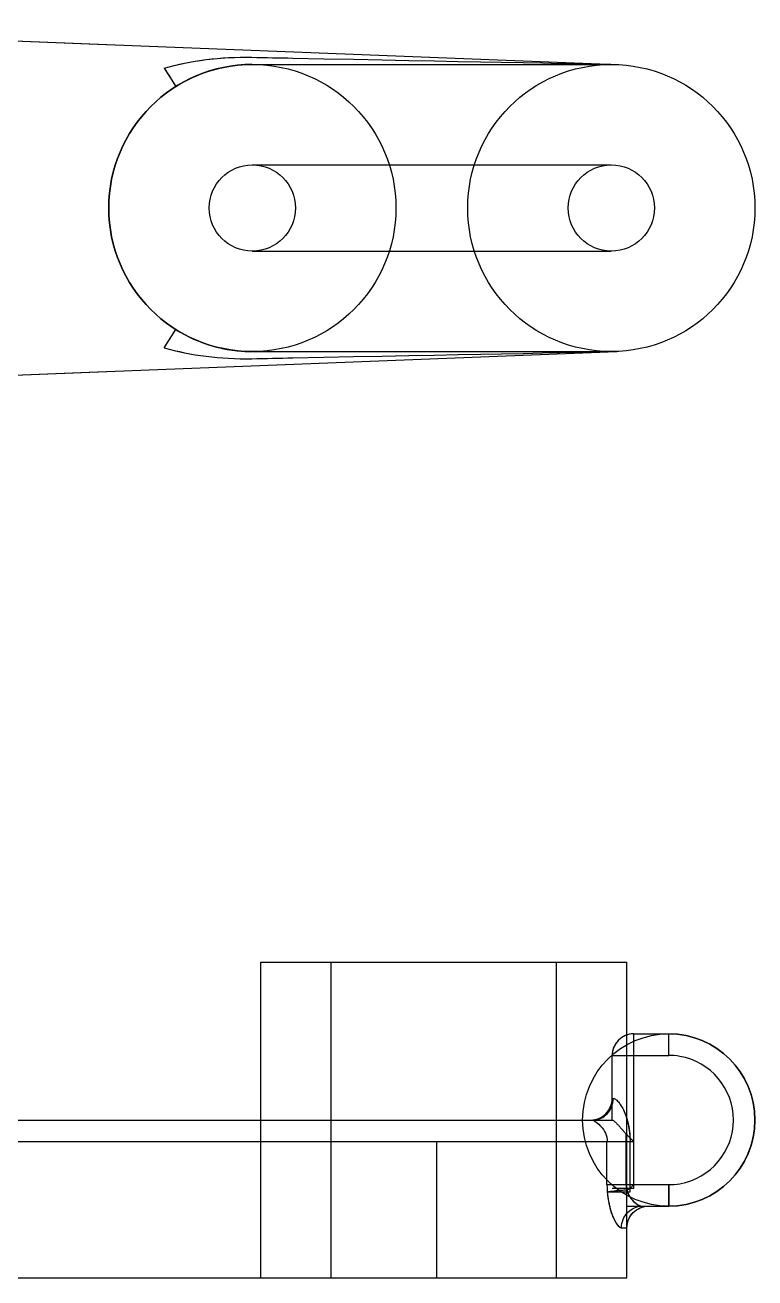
# Model space of a CAD drawing. Header units: millimetres. Extents: x 2 to 333, y 2 to 177.
# Drawn here: x 103.6 to 205.3, y 2 to 176.5 of the extents above; entities that cross this region are included whole.
import ezdxf

# ---------------------------------------------------------------- set-up
doc = ezdxf.new("R2010")
doc.units = ezdxf.units.MM
doc.layers.add('可见轮廓', color=7, linetype='Continuous')
doc.layers.add('隐藏线', color=5, linetype='Continuous')

msp = doc.modelspace()

# ---------------------------------------------------------------- linework, layer by layer
at = {"layer": '可见轮廓'}
for p, q in [((46.3, 176.54), (112.56, 173.93)), ((112.56, 173.93), (116.19, 173.79)), ((116.19, 173.79), (186.09, 171.04)), ((124.43, 170.9), (125.87, 171.23)), ((125.87, 171.23), (127.35, 171.5)), ((127.35, 171.5), (128.87, 171.72)), ((128.87, 171.72), (130.42, 171.89)), ((130.42, 171.89), (132, 172)), ((132, 172), (133.6, 172.05)), ((133.6, 172.05), (135.22, 172.05)), ((135.3, 171.05), (160.3, 171.05)), ((160.3, 171.05), (185.3, 171.05)), ((185.18, 171.07), (185.3, 171.06)), ((185.3, 171.06), (185.41, 171.06)), ((185.41, 171.06), (185.52, 171.06)), ((185.52, 171.06), (185.63, 171.05)), ((185.63, 171.05), (185.75, 171.05)), ((185.75, 171.05), (185.86, 171.05)), ((185.86, 171.05), (185.97, 171.04)), ((123.04, 170.52), (124.43, 170.9)), ((123.04, 170.52), (124.64, 167.98)), ((185.97, 171.04), (186.09, 171.04)), ((135.3, 157.05), (160.3, 157.05)), ((160.3, 157.05), (185.3, 157.05)), ((135.3, 145.05), (160.3, 145.05)), ((160.3, 145.05), (185.3, 145.05)), ((123.04, 131.59), (124.64, 134.13)), ((116.19, 128.32), (186.09, 131.07)), ((123.04, 131.59), (124.43, 131.21)), ((124.43, 131.21), (125.87, 130.88)), ((135.3, 131.05), (160.3, 131.05)), ((160.3, 131.05), (185.3, 131.05)), ((185.18, 131.04), (185.3, 131.05)), ((185.3, 131.05), (185.41, 131.05)), ((185.41, 131.05), (185.52, 131.05)), ((185.52, 131.05), (185.63, 131.05)), ((185.63, 131.05), (185.75, 131.06)), ((185.75, 131.06), (185.86, 131.06)), ((185.86, 131.06), (185.97, 131.07)), ((185.97, 131.07), (186.09, 131.07)), ((125.87, 130.88), (127.35, 130.61)), ((127.35, 130.61), (128.87, 130.39)), ((128.87, 130.39), (130.42, 130.22)), ((130.42, 130.22), (132, 130.11)), ((132, 130.11), (133.6, 130.06)), ((133.6, 130.06), (135.22, 130.06)), ((46.3, 125.57), (112.56, 128.18)), ((112.56, 128.18), (116.19, 128.32)), ((136.5, 46), (137.02, 46)), ((136.5, 24), (136.5, 46)), ((136.5, 46), (187.48, 46)), ((136.5, 2), (136.5, 46)), ((137.02, 46), (138.48, 46)), ((138.48, 46), (140.82, 46)), ((140.82, 46), (143.97, 46)), ((143.97, 46), (147.85, 46)), ((146.3, 46), (177.67, 46)), ((146.3, 2), (146.3, 46)), ((147.85, 46), (152.25, 46)), ((152.25, 46), (157.02, 46)), ((157.02, 46), (161.99, 46)), ((161.99, 46), (166.84, 46)), ((166.84, 46), (171.51, 46)), ((171.51, 46), (175.83, 46)), ((175.83, 46), (179.67, 46)), ((177.67, 2), (177.67, 46)), ((179.67, 46), (182.82, 46)), ((182.82, 46), (185.23, 46)), ((185.23, 46), (186.8, 46)), ((186.8, 46), (187.48, 46)), ((187.48, 33), (187.48, 46)), ((187.48, 2), (187.48, 46)), ((188.42, 35.98), (188.42, 36)), ((188.42, 36), (190.86, 36)), ((188.42, 33), (188.42, 36)), ((188.42, 36), (193.3, 36)), ((188.42, 35.94), (188.42, 35.98)), ((188.42, 35.87), (188.42, 35.94)), ((188.42, 35.77), (188.42, 35.87)), ((188.42, 35.64), (188.42, 35.77)), ((188.42, 35.49), (188.42, 35.64)), ((188.42, 35.32), (188.42, 35.49)), ((188.42, 35.12), (188.42, 35.32)), ((188.42, 35.08), (188.42, 35.12)), ((188.42, 35.05), (188.42, 35.08)), ((188.42, 34.97), (188.42, 35.01)), ((188.42, 34.93), (188.42, 34.97)), ((190.86, 36), (193.3, 36)), ((193.3, 35.98), (193.3, 36)), ((193.3, 33), (193.3, 36)), ((193.3, 35.94), (193.3, 35.98)), ((193.3, 35.87), (193.3, 35.94)), ((193.3, 35.77), (193.3, 35.87)), ((193.3, 35.64), (193.3, 35.77)), ((193.3, 35.49), (193.3, 35.64)), ((193.3, 35.32), (193.3, 35.49)), ((193.3, 35.12), (193.3, 35.32)), ((193.3, 34.9), (193.3, 35.12)), ((188.42, 34.85), (188.42, 34.89)), ((188.42, 34.81), (188.42, 34.85)), ((188.42, 34.61), (188.42, 34.81)), ((188.42, 34.4), (188.42, 34.61)), ((188.42, 34.18), (188.42, 34.4)), ((188.42, 33.96), (188.42, 34.18)), ((188.42, 33.72), (188.42, 33.96)), ((188.42, 33.48), (188.42, 33.72)), ((188.42, 33.24), (188.42, 33.48)), ((188.42, 33), (188.42, 33.24)), ((193.3, 34.67), (193.3, 34.9)), ((193.3, 34.41), (193.3, 34.67)), ((193.3, 34.15), (193.3, 34.41)), ((193.3, 33.87), (193.3, 34.15)), ((193.3, 33.59), (193.3, 33.87)), ((193.3, 33.29), (193.3, 33.59)), ((193.3, 33), (193.3, 33.29)), ((185.42, 33), (188.42, 33)), ((186.3, 33), (186.52, 33)), ((186.52, 33), (186.75, 33)), ((186.75, 33), (187, 33)), ((187, 33), (187.27, 33)), ((187.27, 33), (187.55, 33)), ((187.55, 33), (187.83, 33)), ((187.83, 33), (188.12, 33)), ((188.12, 33), (188.42, 33)), ((188.42, 27), (188.42, 33)), ((188.42, 33), (190.86, 33)), ((188.42, 14.49), (188.42, 33)), ((188.42, 33), (193.3, 33)), ((190.86, 33), (193.3, 33)), ((185.42, 27), (185.56, 27)), ((188.42, 24), (188.42, 27)), ((186.99, 25.42), (187.36, 24.49)), ((187.36, 24.49), (187.66, 23.41)), ((91.22, 24), (134.85, 24)), ((134.85, 24), (161.12, 24)), ((146.3, 2), (146.3, 24)), ((177.67, 2), (177.67, 24)), ((182.42, 24), (182.7, 24)), ((185.86, 23.7), (185.91, 23.65)), ((185.91, 23.65), (185.96, 23.6)), ((185.96, 23.6), (186.01, 23.55)), ((186.01, 23.55), (186.07, 23.49)), ((186.07, 23.49), (186.12, 23.44)), ((186.12, 23.44), (186.18, 23.38)), ((186.18, 23.38), (186.24, 23.32)), ((186.24, 23.32), (186.3, 23.26)), ((186.3, 23.26), (186.36, 23.19)), ((186.36, 23.19), (186.42, 23.12)), ((186.42, 23.12), (186.48, 23.06)), ((186.48, 23.06), (186.54, 22.99)), ((186.54, 22.99), (186.6, 22.92)), ((186.6, 22.92), (186.66, 22.84)), ((186.66, 22.84), (186.73, 22.77)), ((186.73, 22.77), (186.79, 22.7)), ((186.79, 22.7), (186.8, 22.69)), ((187.66, 23.41), (187.85, 22.24)), ((188.42, 21), (188.42, 24)), ((91.11, 21), (161, 21)), ((161, 21), (162.81, 21)), ((161, 11.5), (161, 21)), ((161, 21), (184.69, 21)), ((161, 2), (161, 21)), ((161, 21), (187.48, 21)), ((162.81, 21), (164.62, 21)), ((164.62, 21), (166.41, 21)), ((166.41, 21), (168.18, 21)), ((168.18, 21), (169.92, 21)), ((169.92, 21), (171.62, 21)), ((171.62, 21), (173.27, 21)), ((173.27, 21), (174.87, 21)), ((174.87, 21), (175.46, 21)), ((175.46, 21), (176.04, 21)), ((176.04, 21), (176.62, 21)), ((176.62, 21), (177.18, 21)), ((177.18, 21), (177.73, 21)), ((177.73, 21), (178.27, 21)), ((178.27, 21), (178.79, 21)), ((178.79, 21), (179.31, 21)), ((179.31, 21), (180.11, 21)), ((180.11, 21), (180.88, 21)), ((180.88, 21), (181.62, 21)), ((181.62, 21), (182.31, 21)), ((182.31, 21), (182.97, 21)), ((182.97, 21), (183.58, 21)), ((183.58, 21), (184.16, 21)), ((184.16, 21), (184.69, 21)), ((184.69, 18), (184.69, 21)), ((184.69, 21), (184.76, 21)), ((184.73, 21), (187.91, 21)), ((184.76, 21), (184.84, 21)), ((184.84, 21), (184.92, 21)), ((184.92, 21), (185, 21)), ((185, 21), (185.1, 21)), ((185.1, 21), (185.19, 21)), ((185.19, 21), (185.3, 21)), ((185.3, 21), (185.4, 21)), ((185.4, 21), (185.45, 21)), ((185.45, 21), (185.5, 21)), ((185.5, 21), (185.54, 21)), ((185.54, 21), (185.59, 21)), ((185.59, 21), (185.64, 21)), ((185.64, 21), (185.69, 21)), ((185.69, 21), (185.75, 21)), ((185.75, 21), (185.8, 21)), ((185.8, 21), (185.87, 21)), ((185.87, 21), (185.94, 21)), ((185.94, 21), (186.02, 21)), ((186.02, 21), (186.09, 21)), ((186.09, 21), (186.17, 21)), ((186.17, 21), (186.24, 21)), ((186.24, 21), (186.32, 21)), ((186.32, 21), (186.4, 21)), ((186.4, 21), (186.46, 21)), ((186.46, 21), (186.52, 21)), ((186.52, 21), (186.57, 21)), ((186.57, 21), (186.63, 21)), ((186.63, 21), (186.69, 21)), ((186.69, 21), (186.75, 21)), ((186.75, 21), (186.81, 21)), ((186.81, 21), (186.87, 21)), ((186.82, 22.66), (186.84, 22.64)), ((186.84, 22.64), (186.85, 22.63)), ((186.86, 22.62), (186.87, 22.6)), ((186.87, 22.6), (186.88, 22.59)), ((186.87, 21), (186.93, 21)), ((186.88, 22.59), (186.95, 22.52)), ((186.93, 21), (187, 21)), ((186.95, 22.52), (187.01, 22.44)), ((187, 21), (187.06, 21)), ((187.01, 22.44), (187.07, 22.37)), ((187.06, 21), (187.12, 21)), ((187.07, 22.37), (187.13, 22.3)), ((187.12, 21), (187.18, 21)), ((187.13, 22.3), (187.19, 22.24)), ((187.18, 21), (187.24, 21)), ((187.19, 22.24), (187.25, 22.17)), ((187.24, 21), (187.3, 21)), ((187.25, 22.17), (187.31, 22.11)), ((187.3, 21), (187.36, 21)), ((187.31, 22.11), (187.36, 22.06)), ((187.36, 22.06), (187.43, 21.99)), ((187.36, 21.99), (187.36, 22.06)), ((187.36, 21.93), (187.36, 21.99)), ((187.36, 21.86), (187.36, 21.93)), ((187.36, 21.8), (187.36, 21.86)), ((187.36, 21.73), (187.36, 21.8)), ((187.36, 21.67), (187.36, 21.73)), ((187.36, 21.6), (187.36, 21.67)), ((187.36, 21.54), (187.36, 21.6)), ((187.36, 21.47), (187.36, 21.54)), ((187.36, 21.4), (187.36, 21.47)), ((187.36, 21.34), (187.36, 21.4)), ((187.36, 21.27), (187.36, 21.34)), ((187.36, 21.2), (187.36, 21.27)), ((187.36, 21.13), (187.36, 21.2)), ((187.36, 21.07), (187.36, 21.13)), ((187.36, 21), (187.36, 21.07)), ((187.36, 18), (187.36, 21)), ((187.36, 21), (187.89, 21)), ((187.43, 21.99), (187.49, 21.93)), ((187.48, 2), (187.48, 21)), ((187.49, 21.93), (187.55, 21.86)), ((187.55, 21.86), (187.62, 21.8)), ((187.62, 21.8), (187.68, 21.73)), ((187.68, 21.73), (187.75, 21.67)), ((187.75, 21.67), (187.82, 21.6)), ((187.82, 21.6), (187.88, 21.54)), ((187.85, 22.24), (187.91, 21)), ((187.88, 21.54), (187.95, 21.47)), ((187.89, 21), (188.42, 21)), ((187.91, 13.99), (187.91, 21)), ((187.95, 21.47), (188.01, 21.4)), ((188.01, 21.4), (188.08, 21.34)), ((188.08, 21.34), (188.15, 21.27)), ((188.15, 21.27), (188.22, 21.2)), ((188.22, 21.2), (188.28, 21.13)), ((188.28, 21.13), (188.35, 21.07)), ((188.35, 21.07), (188.42, 21)), ((184.69, 15), (184.69, 18)), ((187.36, 15), (187.36, 18)), ((184.69, 15), (184.79, 15)), ((184.73, 13.99), (184.95, 14.03)), ((184.73, 13.99), (187.91, 13.99)), ((184.73, 13.99), (184.86, 12.95)), ((184.79, 15), (184.91, 15)), ((184.91, 15), (185.03, 15)), ((184.95, 14.03), (185.21, 14.07)), ((185.03, 15), (185.16, 15)), ((185.16, 15), (185.31, 15)), ((185.21, 14.07), (185.51, 14.11)), ((185.31, 15), (185.46, 15)), ((185.42, 14.49), (188.42, 14.49)), ((185.46, 15), (185.63, 15)), ((185.51, 14.11), (185.86, 14.15)), ((185.63, 15), (185.8, 15)), ((185.8, 15), (185.98, 15)), ((185.86, 14.15), (186.23, 14.19)), ((185.98, 15), (186.16, 15)), ((186.16, 15), (186.35, 15)), ((186.23, 14.19), (186.62, 14.23)), ((186.35, 15), (186.55, 15)), ((186.55, 15), (186.75, 15)), ((186.62, 14.23), (187.03, 14.26)), ((186.75, 15), (186.95, 15)), ((186.95, 15), (187.16, 15)), ((187.03, 14.26), (187.45, 14.29)), ((187.16, 15), (187.36, 15)), ((187.36, 15), (187.38, 14.7)), ((187.36, 15), (190.33, 15)), ((187.38, 14.7), (187.42, 14.41)), ((187.42, 14.41), (187.5, 14.12)), ((187.45, 15), (193.3, 15)), ((187.45, 12), (187.45, 15)), ((187.45, 14.29), (187.51, 14.3)), ((187.45, 14.29), (187.46, 14.26)), ((187.46, 14.26), (187.46, 14.24)), ((187.46, 14.24), (187.47, 14.21)), ((187.48, 14.16), (187.49, 14.14)), ((187.49, 14.14), (187.5, 14.11)), ((187.5, 14.12), (187.6, 13.84)), ((187.51, 14.3), (187.58, 14.31)), ((187.58, 14.31), (187.64, 14.33)), ((187.64, 14.33), (187.7, 14.35)), ((187.7, 14.35), (187.76, 14.38)), ((187.76, 14.38), (187.81, 14.41)), ((187.81, 14.41), (187.86, 14.45)), ((187.86, 14.45), (187.91, 14.49)), ((190.33, 15), (193.3, 15)), ((193.3, 14.71), (193.3, 15)), ((193.3, 15), (193.3, 12)), ((193.3, 12), (193.3, 15)), ((193.3, 14.41), (193.3, 14.71)), ((193.3, 14.13), (193.3, 14.41)), ((193.3, 13.85), (193.3, 14.13)), ((184.86, 12.95), (185.05, 11.98)), ((187.6, 13.84), (187.72, 13.57)), ((187.72, 13.57), (187.86, 13.32)), ((187.86, 13.32), (188.02, 13.09)), ((188.02, 13.09), (188.19, 12.88)), ((188.21, 12.86), (188.39, 12.67)), ((188.21, 12.86), (188.21, 12.86)), ((188.39, 12.67), (188.57, 12.49)), ((188.57, 12.49), (188.76, 12.35)), ((188.76, 12.35), (188.95, 12.23)), ((188.95, 12.23), (189.13, 12.13)), ((193.3, 13.59), (193.3, 13.85)), ((193.3, 13.33), (193.3, 13.59)), ((193.3, 13.1), (193.3, 13.33)), ((193.3, 12.88), (193.3, 13.1)), ((193.3, 12.68), (193.3, 12.88)), ((193.3, 12.51), (193.3, 12.68)), ((193.3, 12.36), (193.3, 12.51)), ((193.3, 12.23), (193.3, 12.36)), ((193.3, 12.13), (193.3, 12.23)), ((161, 2), (161, 11.5)), ((185.05, 11.98), (185.3, 11.12)), ((185.3, 11.12), (185.58, 10.39)), ((187.06, 10.41), (187.21, 10.67)), ((187.21, 10.67), (187.38, 10.9)), ((187.36, 12), (193.3, 12)), ((187.38, 10.9), (187.57, 11.12)), ((187.48, 2), (187.48, 11.02)), ((187.57, 11.12), (187.78, 11.32)), ((187.71, 10.15), (187.99, 10.67)), ((187.78, 11.32), (188.01, 11.49)), ((187.83, 10.41), (187.99, 10.66)), ((187.99, 10.67), (188.36, 11.12)), ((187.99, 10.66), (188.17, 10.91)), ((188.01, 11.49), (188.26, 11.65)), ((188.17, 10.91), (188.36, 11.12)), ((188.26, 11.65), (188.51, 11.77)), ((188.36, 11.12), (188.82, 11.49)), ((188.36, 11.12), (188.57, 11.31)), ((188.51, 11.77), (188.78, 11.87)), ((188.57, 11.31), (188.82, 11.49)), ((188.78, 11.87), (189.06, 11.94)), ((188.82, 11.49), (189.33, 11.77)), ((188.82, 11.49), (189.07, 11.65)), ((189.06, 11.94), (189.34, 11.99)), ((189.07, 11.65), (189.33, 11.77)), ((189.13, 12.13), (189.3, 12.06)), ((189.3, 12.06), (189.47, 12.01)), ((189.33, 11.77), (189.9, 11.94)), ((189.33, 11.77), (189.61, 11.87)), ((189.34, 11.99), (189.63, 12)), ((189.47, 12.01), (189.63, 12)), ((189.61, 11.87), (189.9, 11.94)), ((189.63, 12), (190.33, 12)), ((189.63, 12), (190.48, 12)), ((189.9, 11.94), (190.48, 12)), ((189.9, 11.94), (190.19, 11.98)), ((190.19, 11.98), (190.48, 12)), ((190.33, 12), (191.46, 12)), ((191.46, 12), (193.3, 12)), ((193.3, 12.06), (193.3, 12.13)), ((193.3, 12.02), (193.3, 12.06)), ((193.3, 12), (193.3, 12.02)), ((186.72, 9), (186.73, 9.29)), ((186.72, 9), (186.8, 9)), ((186.72, 9), (187.48, 9)), ((186.73, 9.29), (186.77, 9.59)), ((186.77, 9.59), (186.84, 9.87)), ((186.8, 9), (186.88, 9)), ((186.84, 9.87), (186.94, 10.15)), ((186.88, 9), (186.95, 9)), ((186.94, 10.15), (187.06, 10.41)), ((186.95, 9), (187.02, 9)), ((187.02, 9), (187.08, 9)), ((187.08, 9), (187.14, 9)), ((187.14, 9), (187.19, 9)), ((187.19, 9), (187.24, 9)), ((187.24, 9), (187.29, 9)), ((187.29, 9), (187.33, 9)), ((187.33, 9), (187.36, 9)), ((187.36, 9), (187.4, 9)), ((187.45, 9), (187.47, 9)), ((187.47, 9), (187.48, 9)), ((187.48, 9), (187.54, 9.58)), ((187.48, 9), (187.5, 9.29)), ((187.48, 2), (187.48, 9)), ((187.5, 9.29), (187.54, 9.58)), ((187.54, 9.58), (187.71, 10.15)), ((187.54, 9.58), (187.61, 9.88)), ((187.61, 9.88), (187.71, 10.15)), ((187.71, 10.15), (187.83, 10.41)), ((94.74, 2), (161, 2)), ((136.5, 2), (137.02, 2)), ((136.5, 2), (187.48, 2)), ((137.02, 2), (138.48, 2)), ((138.48, 2), (140.82, 2)), ((140.82, 2), (143.97, 2)), ((143.97, 2), (147.85, 2)), ((146.3, 2), (177.67, 2)), ((147.85, 2), (152.25, 2)), ((152.25, 2), (157.02, 2)), ((157.02, 2), (161.99, 2)), ((161, 2), (163.5, 2)), ((161, 2), (187.48, 2)), ((161.99, 2), (166.84, 2)), ((163.5, 2), (165.99, 2)), ((165.99, 2), (168.44, 2)), ((166.84, 2), (171.51, 2)), ((168.44, 2), (170.83, 2)), ((170.83, 2), (173.13, 2)), ((171.51, 2), (175.83, 2)), ((173.13, 2), (175.32, 2)), ((175.32, 2), (177.39, 2)), ((175.83, 2), (179.67, 2)), ((177.39, 2), (179.31, 2)), ((179.31, 2), (181.06, 2)), ((179.67, 2), (182.82, 2)), ((181.06, 2), (182.62, 2)), ((182.62, 2), (183.99, 2)), ((182.82, 2), (185.23, 2)), ((183.99, 2), (185.16, 2)), ((185.16, 2), (186.09, 2)), ((185.23, 2), (186.8, 2)), ((186.09, 2), (186.79, 2)), ((186.79, 2), (187.25, 2)), ((186.8, 2), (187.48, 2)), ((187.25, 2), (187.48, 2))]:
    msp.add_line(p, q, dxfattribs=at)
for centre, radius in [((185.3, 151.05), 20), ((135.3, 151.05), 6), ((185.3, 151.05), 6)]:
    msp.add_circle(centre, radius, dxfattribs=at)
for centre, radius, start, end in [((135.3, 151.05), 20, 90, -180), ((135.3, 151.05), 20, -180, -90), ((188.42, 33), 3, 90, 135), ((188.42, 33), 3, 90, 108.2046), ((193.3, 24), 12, 0, 90), ((193.3, 24), 9, 80.2099, 90), ((193.3, 24), 9, 0, 80.2099), ((193.3, 24), 12, -90, 0), ((193.3, 24), 9, -80.2099, 0), ((193.3, 24), 12, -24.6243, 0), ((193.3, 24), 9, -90, -80.2099)]:
    msp.add_arc(centre, radius, start, end, dxfattribs=at)
at = {"layer": '隐藏线'}
for p, q in [((46.3, 176.54), (116.19, 173.79)), ((116.19, 173.79), (186.09, 171.04)), ((124.43, 170.9), (125.14, 171.07)), ((125.14, 171.07), (125.87, 171.23)), ((125.87, 171.23), (126.6, 171.37)), ((126.6, 171.37), (127.35, 171.5)), ((127.35, 171.5), (128.1, 171.62)), ((128.1, 171.62), (128.87, 171.72)), ((128.87, 171.72), (129.64, 171.81)), ((129.64, 171.81), (130.42, 171.89)), ((130.42, 171.89), (131.21, 171.95)), ((131.21, 171.95), (132, 172)), ((132, 172), (132.8, 172.03)), ((132.8, 172.03), (133.6, 172.05)), ((133.6, 172.05), (134.41, 172.06)), ((134.41, 172.06), (135.22, 172.05)), ((134.59, 171.04), (135.3, 171.05)), ((135.22, 172.05), (135.95, 172.03)), ((135.3, 171.05), (138.81, 171.05)), ((135.3, 171.05), (160.3, 171.05)), ((135.95, 172.03), (136.68, 172.02)), ((136.68, 172.02), (137.4, 172)), ((137.4, 172), (138.11, 171.99)), ((138.11, 171.99), (138.83, 171.98)), ((138.81, 171.05), (142.22, 171.05)), ((138.83, 171.98), (139.53, 171.96)), ((139.53, 171.96), (140.24, 171.95)), ((140.24, 171.95), (140.94, 171.94)), ((140.94, 171.94), (145.27, 171.85)), ((142.22, 171.05), (145.52, 171.05)), ((145.27, 171.85), (149.41, 171.77)), ((145.52, 171.05), (148.71, 171.05)), ((148.71, 171.05), (151.78, 171.05)), ((149.41, 171.77), (153.37, 171.69)), ((151.78, 171.05), (154.74, 171.05)), ((153.37, 171.69), (157.12, 171.62)), ((154.74, 171.05), (157.58, 171.05)), ((157.12, 171.62), (160.66, 171.55)), ((157.58, 171.05), (160.3, 171.05)), ((160.3, 171.05), (161.64, 171.05)), ((160.3, 171.05), (185.3, 171.05)), ((160.66, 171.55), (163.98, 171.48)), ((161.64, 171.05), (162.95, 171.05)), ((162.95, 171.05), (164.22, 171.05)), ((163.98, 171.48), (167.09, 171.42)), ((164.22, 171.05), (165.46, 171.05)), ((165.46, 171.05), (166.67, 171.05)), ((166.67, 171.05), (167.84, 171.05)), ((167.09, 171.42), (169.97, 171.36)), ((167.84, 171.05), (168.98, 171.05)), ((168.98, 171.05), (170.08, 171.05)), ((169.97, 171.36), (173.01, 171.31)), ((170.08, 171.05), (173.12, 171.05)), ((173.01, 171.31), (175.73, 171.25)), ((173.12, 171.05), (175.84, 171.05)), ((175.73, 171.25), (178.14, 171.2)), ((175.84, 171.05), (178.25, 171.05)), ((178.14, 171.2), (180.23, 171.16)), ((178.25, 171.05), (180.34, 171.05)), ((180.23, 171.16), (181.96, 171.13)), ((180.34, 171.05), (182.08, 171.05)), ((181.96, 171.13), (183.37, 171.1)), ((182.08, 171.05), (183.49, 171.05)), ((183.37, 171.1), (184.44, 171.08)), ((183.49, 171.05), (184.56, 171.05)), ((184.44, 171.08), (185.18, 171.07)), ((184.56, 171.05), (185.3, 171.05)), ((185.23, 171.06), (185.24, 171.06)), ((185.23, 171.06), (185.23, 171.06)), ((185.29, 171.05), (185.3, 171.05)), ((185.3, 171.06), (185.35, 171.06)), ((185.35, 171.06), (185.41, 171.06)), ((185.41, 171.06), (185.46, 171.06)), ((185.46, 171.06), (185.52, 171.06)), ((185.52, 171.06), (185.58, 171.06)), ((185.58, 171.06), (185.63, 171.05)), ((185.63, 171.05), (185.69, 171.05)), ((185.64, 171.05), (185.69, 171.05)), ((185.69, 171.05), (185.75, 171.05)), ((185.75, 171.05), (185.8, 171.05)), ((185.8, 171.05), (185.86, 171.05)), ((185.86, 171.05), (185.92, 171.05)), ((185.92, 171.05), (185.97, 171.04)), ((123.04, 170.52), (123.73, 170.71)), ((123.04, 170.52), (123.2, 170.27)), ((123.2, 170.27), (123.35, 170.02)), ((123.35, 170.02), (123.51, 169.78)), ((123.51, 169.78), (123.65, 169.54)), ((123.65, 169.54), (123.79, 169.32)), ((123.73, 170.71), (124.43, 170.9)), ((123.79, 169.32), (123.93, 169.11)), ((126.49, 169.01), (127.12, 169.31)), ((127.12, 169.31), (127.77, 169.58)), ((127.77, 169.58), (128.42, 169.84)), ((128.42, 169.84), (129.09, 170.06)), ((129.09, 170.06), (129.75, 170.27)), ((129.75, 170.27), (130.43, 170.45)), ((130.43, 170.45), (131.11, 170.61)), ((131.11, 170.61), (131.8, 170.75)), ((131.8, 170.75), (132.49, 170.86)), ((132.49, 170.86), (133.19, 170.94)), ((133.19, 170.94), (133.89, 171)), ((133.89, 171), (134.59, 171.04)), ((185.97, 171.04), (186.03, 171.04)), ((186.03, 171.04), (186.09, 171.04)), ((123.93, 169.11), (124.06, 168.91)), ((124.06, 168.91), (124.17, 168.72)), ((124.17, 168.72), (124.28, 168.55)), ((124.28, 168.55), (124.37, 168.41)), ((124.37, 168.41), (124.45, 168.28)), ((124.45, 168.28), (124.52, 168.17)), ((124.52, 168.17), (124.57, 168.09)), ((124.57, 168.09), (124.61, 168.03)), ((124.61, 168.03), (124.63, 167.99)), ((124.63, 167.99), (124.64, 167.98)), ((124.64, 167.98), (125.25, 168.34)), ((125.25, 168.34), (125.86, 168.69)), ((125.86, 168.69), (126.49, 169.01)), ((135.3, 157.05), (160.3, 157.05)), ((160.3, 157.05), (185.3, 157.05)), ((135.3, 145.05), (160.3, 145.05)), ((160.3, 145.05), (185.3, 145.05)), ((123.65, 132.57), (123.79, 132.79)), ((123.79, 132.79), (123.93, 133)), ((123.93, 133), (124.06, 133.2)), ((124.06, 133.2), (124.17, 133.39)), ((124.17, 133.39), (124.28, 133.56)), ((124.28, 133.56), (124.37, 133.7)), ((124.37, 133.7), (124.45, 133.83)), ((124.45, 133.83), (124.52, 133.94)), ((124.52, 133.94), (124.57, 134.02)), ((124.57, 134.02), (124.61, 134.08)), ((124.61, 134.08), (124.63, 134.12)), ((124.63, 134.12), (124.64, 134.13)), ((124.64, 134.13), (125.25, 133.77)), ((125.25, 133.77), (125.86, 133.42)), ((125.86, 133.42), (126.49, 133.1)), ((126.49, 133.1), (127.13, 132.8)), ((127.13, 132.8), (127.77, 132.53)), ((116.19, 128.32), (186.09, 131.07)), ((123.04, 131.59), (123.2, 131.84)), ((123.04, 131.59), (123.73, 131.4)), ((123.2, 131.84), (123.35, 132.09)), ((123.35, 132.09), (123.51, 132.33)), ((123.51, 132.33), (123.65, 132.57)), ((123.73, 131.4), (124.43, 131.21)), ((124.43, 131.21), (125.14, 131.04)), ((125.14, 131.04), (125.87, 130.88)), ((127.77, 132.53), (128.43, 132.27)), ((128.43, 132.27), (129.09, 132.04)), ((129.09, 132.04), (129.76, 131.84)), ((129.76, 131.84), (130.43, 131.66)), ((130.43, 131.66), (131.11, 131.5)), ((131.11, 131.5), (131.8, 131.36)), ((131.8, 131.36), (132.49, 131.25)), ((132.49, 131.25), (133.19, 131.17)), ((133.19, 131.17), (133.89, 131.1)), ((133.89, 131.1), (134.59, 131.07)), ((134.59, 131.07), (135.3, 131.05)), ((135.3, 131.05), (138.81, 131.05)), ((135.3, 131.05), (160.3, 131.05)), ((138.81, 131.05), (142.22, 131.05)), ((142.22, 131.05), (145.52, 131.05)), ((145.52, 131.05), (148.71, 131.05)), ((148.71, 131.05), (151.78, 131.05)), ((151.78, 131.05), (154.74, 131.05)), ((154.74, 131.05), (157.58, 131.05)), ((157.58, 131.05), (160.3, 131.05)), ((160.3, 131.05), (161.64, 131.05)), ((160.3, 131.05), (185.3, 131.05)), ((161.64, 131.05), (162.95, 131.05)), ((162.95, 131.05), (164.22, 131.05)), ((164.22, 131.05), (165.46, 131.05)), ((165.46, 131.05), (166.67, 131.05)), ((166.67, 131.05), (167.84, 131.05)), ((167.84, 131.05), (168.98, 131.05)), ((168.98, 131.05), (170.08, 131.05)), ((170.08, 131.05), (173.12, 131.05)), ((173.12, 131.05), (175.84, 131.05)), ((175.73, 130.86), (178.14, 130.91)), ((175.84, 131.05), (178.25, 131.05)), ((178.14, 130.91), (180.23, 130.95)), ((178.25, 131.05), (180.34, 131.05)), ((180.23, 130.95), (181.96, 130.98)), ((180.34, 131.05), (182.08, 131.05)), ((181.96, 130.98), (183.37, 131.01)), ((182.08, 131.05), (183.49, 131.05)), ((183.37, 131.01), (184.44, 131.03)), ((183.49, 131.05), (184.56, 131.05)), ((184.44, 131.03), (185.18, 131.04)), ((184.56, 131.05), (185.3, 131.05)), ((185.23, 131.05), (185.24, 131.05)), ((185.23, 131.05), (185.23, 131.05)), ((185.29, 131.05), (185.3, 131.05)), ((185.3, 131.05), (185.35, 131.05)), ((185.35, 131.05), (185.4, 131.05)), ((185.4, 131.05), (185.45, 131.06)), ((185.45, 131.06), (185.5, 131.06)), ((185.5, 131.06), (185.55, 131.06)), ((185.55, 131.06), (185.59, 131.06)), ((185.59, 131.06), (185.64, 131.06)), ((185.64, 131.06), (185.69, 131.06)), ((185.69, 131.06), (185.74, 131.06)), ((185.74, 131.06), (185.79, 131.06)), ((185.84, 131.06), (185.89, 131.06)), ((185.89, 131.06), (185.94, 131.06)), ((185.94, 131.06), (185.99, 131.07)), ((185.99, 131.07), (186.04, 131.07)), ((186.04, 131.07), (186.09, 131.07)), ((125.87, 130.88), (126.6, 130.74)), ((126.6, 130.74), (127.35, 130.61)), ((127.35, 130.61), (128.1, 130.49)), ((128.1, 130.49), (128.87, 130.39)), ((128.87, 130.39), (129.64, 130.3)), ((129.64, 130.3), (130.42, 130.22)), ((130.42, 130.22), (131.21, 130.16)), ((131.21, 130.16), (132, 130.11)), ((132, 130.11), (132.8, 130.08)), ((132.8, 130.08), (133.6, 130.06)), ((133.6, 130.06), (134.41, 130.05)), ((134.41, 130.05), (135.22, 130.06)), ((135.22, 130.06), (135.95, 130.08)), ((135.95, 130.08), (136.68, 130.09)), ((136.68, 130.09), (137.4, 130.1)), ((137.4, 130.1), (138.11, 130.12)), ((138.11, 130.12), (138.83, 130.13)), ((138.83, 130.13), (139.53, 130.15)), ((139.53, 130.15), (140.24, 130.16)), ((140.24, 130.16), (140.94, 130.17)), ((140.94, 130.17), (145.27, 130.26)), ((145.27, 130.26), (149.41, 130.34)), ((149.41, 130.34), (153.37, 130.42)), ((153.37, 130.42), (157.12, 130.49)), ((157.12, 130.49), (160.66, 130.56)), ((160.66, 130.56), (163.98, 130.63)), ((163.98, 130.63), (167.09, 130.69)), ((167.09, 130.69), (169.97, 130.74)), ((169.97, 130.74), (173.01, 130.8)), ((173.01, 130.8), (175.73, 130.86)), ((46.3, 125.57), (116.19, 128.32)), ((136.5, 46), (137.02, 46)), ((137.02, 46), (138.48, 46)), ((138.48, 46), (140.82, 46)), ((140.82, 46), (143.97, 46)), ((143.97, 46), (147.85, 46)), ((146.3, 46), (146.62, 46)), ((146.3, 24), (146.3, 46)), ((146.62, 46), (147.52, 46)), ((147.52, 46), (148.96, 46)), ((147.85, 46), (152.25, 46)), ((148.96, 46), (150.89, 46)), ((150.89, 46), (153.28, 46)), ((152.25, 46), (157.02, 46)), ((153.28, 46), (155.99, 46)), ((155.99, 46), (158.93, 46)), ((157.02, 46), (161.99, 46)), ((158.93, 46), (161.99, 46)), ((161.99, 46), (166.84, 46)), ((161.99, 46), (164.93, 46)), ((164.93, 46), (167.76, 46)), ((166.84, 46), (171.51, 46)), ((167.76, 46), (170.39, 46)), ((170.39, 46), (172.74, 46)), ((171.51, 46), (175.83, 46)), ((172.74, 46), (174.68, 46)), ((174.68, 46), (176.18, 46)), ((175.83, 46), (179.67, 46)), ((176.18, 46), (177.19, 46)), ((177.19, 46), (177.67, 46)), ((177.67, 24), (177.67, 46)), ((177.67, 46), (182.57, 46)), ((179.67, 46), (182.82, 46)), ((182.57, 46), (187.48, 46)), ((182.82, 46), (185.23, 46)), ((185.23, 46), (186.8, 46)), ((186.8, 46), (187.48, 46)), ((187.48, 24), (187.48, 46)), ((188.42, 36), (190.86, 36)), ((188.42, 35.98), (188.42, 36)), ((188.42, 35.94), (188.42, 35.98)), ((188.42, 35.87), (188.42, 35.94)), ((188.42, 35.77), (188.42, 35.87)), ((188.42, 35.64), (188.42, 35.77)), ((188.42, 35.49), (188.42, 35.64)), ((188.42, 35.32), (188.42, 35.49)), ((188.42, 35.12), (188.42, 35.32)), ((188.42, 35.08), (188.42, 35.12)), ((188.42, 35.05), (188.42, 35.08)), ((188.42, 35.01), (188.42, 35.05)), ((188.42, 34.93), (188.42, 34.97)), ((188.42, 34.89), (188.42, 34.93)), ((190.86, 36), (191.48, 36)), ((190.86, 36), (193.3, 36)), ((191.48, 36), (193.3, 36)), ((188.42, 34.81), (188.42, 34.85)), ((188.42, 34.61), (188.42, 34.81)), ((188.42, 34.4), (188.42, 34.61)), ((188.42, 34.18), (188.42, 34.4)), ((188.42, 33.96), (188.42, 34.18)), ((188.42, 33.72), (188.42, 33.96)), ((188.42, 33.48), (188.42, 33.72)), ((188.42, 33.24), (188.42, 33.48)), ((188.42, 33), (188.42, 33.24)), ((185.42, 30), (185.42, 33)), ((185.42, 33), (185.43, 33)), ((185.42, 28.5), (185.42, 33)), ((185.43, 33), (185.48, 33)), ((185.48, 33), (185.55, 33)), ((185.55, 33), (185.65, 33)), ((185.65, 33), (185.77, 33)), ((185.77, 33), (185.92, 33)), ((185.92, 33), (186.1, 33)), ((186.1, 33), (186.3, 33)), ((186.3, 33), (186.52, 33)), ((186.52, 33), (186.75, 33)), ((186.75, 33), (187, 33)), ((187, 33), (187.27, 33)), ((187.27, 33), (187.55, 33)), ((187.48, 24), (187.48, 33)), ((187.55, 33), (187.83, 33)), ((187.83, 33), (188.12, 33)), ((188.12, 33), (188.42, 33)), ((185.42, 27), (185.42, 30)), ((185.42, 27), (185.42, 28.5)), ((185.42, 24), (185.42, 28.5)), ((185.42, 24), (185.42, 27)), ((185.44, 26.13), (185.5, 26.41)), ((185.5, 26.41), (185.54, 26.71)), ((185.54, 26.71), (185.56, 27)), ((185.56, 27), (185.62, 26.99)), ((185.62, 26.99), (185.69, 26.98)), ((185.69, 26.98), (185.77, 26.95)), ((185.77, 26.95), (185.86, 26.9)), ((185.86, 26.9), (185.96, 26.83)), ((185.96, 26.83), (186.07, 26.75)), ((186.07, 26.75), (186.18, 26.64)), ((186.18, 26.64), (186.3, 26.52)), ((186.3, 26.52), (186.38, 26.41)), ((186.38, 26.41), (186.47, 26.3)), ((186.47, 26.3), (186.55, 26.18)), ((184.05, 24.35), (184.29, 24.51)), ((184.29, 24.51), (184.51, 24.68)), ((184.51, 24.68), (184.72, 24.88)), ((184.72, 24.88), (184.91, 25.1)), ((184.91, 25.1), (185.08, 25.33)), ((185.08, 25.33), (185.22, 25.59)), ((185.22, 25.59), (185.34, 25.85)), ((185.34, 25.85), (185.44, 26.13)), ((186.55, 26.18), (186.64, 26.04)), ((186.64, 26.04), (186.73, 25.9)), ((186.73, 25.9), (186.82, 25.75)), ((186.82, 25.75), (186.9, 25.59)), ((186.9, 25.59), (186.99, 25.42)), ((186.99, 25.42), (187.07, 25.24)), ((187.07, 25.24), (187.15, 25.04)), ((187.15, 25.04), (187.23, 24.85)), ((187.23, 24.85), (187.31, 24.64)), ((187.31, 24.64), (187.38, 24.43)), ((91.22, 24), (134.85, 24)), ((134.85, 24), (161.12, 24)), ((136.5, 2), (136.5, 24)), ((146.3, 24), (146.98, 24)), ((146.3, 13), (146.3, 24)), ((146.3, 2), (146.3, 24)), ((146.98, 24), (148.77, 24)), ((148.77, 24), (151.55, 24)), ((151.55, 24), (155.16, 24)), ((155.16, 24), (159.33, 24)), ((159.33, 24), (163.69, 24)), ((161.12, 24), (162.81, 24)), ((161.12, 24), (162.71, 24)), ((162.71, 24), (164.31, 24)), ((162.81, 24), (164.51, 24)), ((163.69, 24), (167.93, 24)), ((164.31, 24), (165.89, 24)), ((164.51, 24), (166.18, 24)), ((165.89, 24), (167.45, 24)), ((166.18, 24), (167.84, 24)), ((167.45, 24), (168.99, 24)), ((167.84, 24), (169.46, 24)), ((167.93, 24), (171.68, 24)), ((168.99, 24), (170.49, 24)), ((169.46, 24), (171.04, 24)), ((170.49, 24), (171.94, 24)), ((171.04, 24), (172.57, 24)), ((171.68, 24), (174.67, 24)), ((171.94, 24), (173.35, 24)), ((172.57, 24), (174.04, 24)), ((173.35, 24), (174.7, 24)), ((174.04, 24), (175.43, 24)), ((174.67, 24), (176.71, 24)), ((174.7, 24), (175.99, 24)), ((175.43, 24), (176.75, 24)), ((175.99, 24), (177.2, 24)), ((176.71, 24), (177.67, 24)), ((176.75, 24), (177.99, 24)), ((177.2, 24), (178.34, 24)), ((177.67, 24), (185.42, 24)), ((177.67, 24), (182.42, 24)), ((177.67, 19), (177.67, 24)), ((177.67, 2), (177.67, 24)), ((177.99, 24), (179.14, 24)), ((178.34, 24), (179.4, 24)), ((179.14, 24), (180.19, 24)), ((179.4, 24), (180.36, 24)), ((180.19, 24), (181.13, 24)), ((180.36, 24), (181.24, 24)), ((181.13, 24), (181.97, 24)), ((181.24, 24), (182.02, 24)), ((181.97, 24), (182.7, 24)), ((182.02, 24), (182.16, 24)), ((182.16, 24), (182.31, 24)), ((182.31, 24), (182.47, 24)), ((182.45, 24), (182.46, 24)), ((182.46, 24), (182.47, 24)), ((182.53, 24), (182.55, 24)), ((182.55, 24), (182.58, 24)), ((182.6, 24), (182.63, 24)), ((182.63, 24), (182.67, 24)), ((182.65, 24), (182.83, 24)), ((182.7, 24), (182.98, 24.01)), ((182.7, 24), (182.72, 23.99)), ((182.72, 23.99), (182.78, 23.96)), ((182.78, 23.96), (182.88, 23.91)), ((182.83, 24), (183.02, 24)), ((182.88, 23.91), (183.01, 23.83)), ((182.98, 24.01), (183.26, 24.06)), ((183.01, 23.83), (183.17, 23.72)), ((183.02, 24), (183.23, 24)), ((183.17, 23.72), (183.36, 23.58)), ((183.23, 24), (183.44, 24)), ((183.26, 24.06), (183.53, 24.13)), ((183.36, 23.58), (183.55, 23.41)), ((183.44, 24), (183.67, 24)), ((183.53, 24.13), (183.79, 24.23)), ((183.55, 23.41), (183.75, 23.21)), ((183.67, 24), (183.9, 24)), ((183.75, 23.21), (183.76, 23.2)), ((183.79, 24.23), (184.05, 24.35)), ((183.79, 23.17), (183.8, 23.16)), ((183.8, 23.16), (183.81, 23.14)), ((183.82, 23.13), (183.84, 23.12)), ((183.84, 23.12), (184.02, 22.9)), ((183.9, 24), (184.14, 24)), ((184.02, 22.9), (184.19, 22.67)), ((184.14, 24), (184.38, 24)), ((184.38, 24), (184.64, 24)), ((184.64, 24), (184.9, 24)), ((184.9, 24), (185.16, 24)), ((185.16, 24), (185.43, 24)), ((185.43, 24), (185.43, 24)), ((185.46, 24), (185.49, 23.98)), ((185.49, 23.98), (185.53, 23.96)), ((185.53, 23.96), (185.58, 23.92)), ((185.58, 23.92), (185.64, 23.88)), ((185.64, 23.88), (185.71, 23.83)), ((185.71, 23.83), (185.78, 23.77)), ((185.78, 23.77), (185.86, 23.7)), ((187.38, 24.43), (187.45, 24.21)), ((187.45, 24.21), (187.52, 23.98)), ((187.48, 11.02), (187.48, 24)), ((187.48, 2), (187.48, 24)), ((187.52, 23.98), (187.58, 23.75)), ((187.58, 23.75), (187.65, 23.43)), ((187.65, 23.43), (187.72, 23.1)), ((187.72, 23.1), (187.78, 22.76)), ((187.78, 22.76), (187.83, 22.42)), ((184.19, 22.67), (184.34, 22.41)), ((184.34, 22.41), (184.48, 22.15)), ((184.48, 22.15), (184.59, 21.87)), ((184.59, 21.87), (184.67, 21.59)), ((184.67, 21.59), (184.72, 21.29)), ((184.72, 21.29), (184.73, 21)), ((187.83, 22.42), (187.86, 22.07)), ((187.86, 22.07), (187.89, 21.71)), ((187.89, 21.71), (187.91, 21.36)), ((187.91, 21.36), (187.91, 21)), ((177.67, 13), (177.67, 19)), ((184.69, 15), (184.7, 14.53)), ((184.7, 14.53), (184.73, 14.06)), ((184.73, 14.06), (184.77, 13.6)), ((184.73, 13.99), (184.83, 14.01)), ((184.73, 13.99), (184.76, 13.65)), ((184.83, 14.01), (184.95, 14.03)), ((184.95, 14.03), (185.07, 14.05)), ((185.07, 14.05), (185.21, 14.07)), ((185.21, 14.07), (185.35, 14.09)), ((185.35, 14.09), (185.51, 14.11)), ((185.51, 14.11), (185.68, 14.13)), ((185.68, 14.13), (185.85, 14.15)), ((185.85, 14.15), (185.87, 14.15)), ((185.87, 14.15), (185.9, 14.16)), ((185.95, 14.16), (185.98, 14.17)), ((185.98, 14.17), (186.01, 14.17)), ((186.03, 14.17), (186.06, 14.17)), ((186.06, 14.17), (186.22, 14.19)), ((186.22, 14.19), (186.39, 14.21)), ((186.39, 14.21), (186.56, 14.22)), ((186.56, 14.22), (186.74, 14.24)), ((186.74, 14.24), (186.91, 14.25)), ((186.91, 14.25), (187.09, 14.27)), ((187.09, 14.27), (187.27, 14.28)), ((187.27, 14.28), (187.45, 14.29)), ((187.45, 14.29), (187.51, 14.3)), ((187.45, 14.29), (187.46, 14.26)), ((187.46, 14.26), (187.46, 14.24)), ((187.46, 14.24), (187.47, 14.21)), ((187.48, 14.16), (187.49, 14.14)), ((187.49, 14.14), (187.5, 14.11)), ((187.51, 14.3), (187.58, 14.31)), ((187.51, 14.09), (187.57, 13.92)), ((187.58, 14.31), (187.64, 14.33)), ((187.64, 14.33), (187.7, 14.35)), ((187.7, 14.35), (187.76, 14.38)), ((187.76, 14.38), (187.81, 14.41)), ((187.81, 14.41), (187.86, 14.45)), ((187.86, 14.45), (187.91, 14.49)), ((187.91, 14.49), (187.97, 14.56)), ((187.97, 14.56), (188.04, 14.62)), ((188.04, 14.62), (188.1, 14.68)), ((188.1, 14.68), (188.16, 14.75)), ((188.16, 14.75), (188.23, 14.81)), ((188.23, 14.81), (188.29, 14.87)), ((188.29, 14.87), (188.35, 14.94)), ((188.35, 14.94), (188.42, 15)), ((146.3, 2), (146.3, 13)), ((177.67, 2), (177.67, 13)), ((184.76, 13.65), (184.8, 13.32)), ((184.77, 13.6), (184.83, 13.15)), ((184.8, 13.32), (184.85, 12.99)), ((184.83, 13.15), (184.9, 12.71)), ((184.85, 12.99), (184.9, 12.68)), ((184.9, 12.71), (184.98, 12.29)), ((184.9, 12.68), (184.96, 12.37)), ((184.96, 12.37), (185.03, 12.07)), ((184.98, 12.29), (185.08, 11.88)), ((187.57, 13.92), (187.63, 13.75)), ((187.63, 13.75), (187.71, 13.59)), ((187.71, 13.59), (187.8, 13.43)), ((187.8, 13.43), (187.89, 13.29)), ((187.89, 13.29), (187.98, 13.14)), ((187.98, 13.14), (188.08, 13.01)), ((188.08, 13.01), (188.19, 12.88)), ((188.19, 12.88), (188.21, 12.86)), ((188.21, 12.86), (188.23, 12.83)), ((188.23, 12.83), (188.25, 12.81)), ((188.25, 12.81), (188.27, 12.78)), ((188.27, 12.78), (188.29, 12.76)), ((188.29, 12.76), (188.32, 12.74)), ((188.32, 12.74), (188.34, 12.72)), ((188.36, 12.7), (188.52, 12.54)), ((188.52, 12.54), (188.69, 12.4)), ((188.69, 12.4), (188.86, 12.28)), ((188.86, 12.28), (189.02, 12.18)), ((185.03, 12.07), (185.1, 11.78)), ((185.08, 11.88), (185.18, 11.5)), ((185.1, 11.78), (185.18, 11.5)), ((185.18, 11.5), (185.21, 11.4)), ((185.18, 11.5), (185.23, 11.35)), ((185.21, 11.4), (185.25, 11.29)), ((185.25, 11.29), (185.28, 11.19)), ((185.28, 11.19), (185.31, 11.09)), ((185.31, 11.09), (185.35, 11)), ((185.32, 11.05), (185.37, 10.91)), ((185.35, 11), (185.38, 10.9)), ((185.38, 10.9), (185.41, 10.81)), ((185.41, 10.81), (185.45, 10.72)), ((185.43, 10.77), (185.48, 10.64)), ((185.45, 10.72), (185.61, 10.33)), ((185.48, 10.64), (185.53, 10.51)), ((185.53, 10.51), (185.58, 10.39)), ((187.06, 10.41), (187.21, 10.67)), ((187.21, 10.67), (187.38, 10.9)), ((187.38, 10.9), (187.57, 11.12)), ((187.57, 11.12), (187.78, 11.32)), ((187.78, 11.32), (188.01, 11.49)), ((187.83, 10.41), (187.99, 10.66)), ((187.99, 10.66), (188.17, 10.91)), ((188.01, 11.49), (188.26, 11.65)), ((188.17, 10.91), (188.36, 11.12)), ((188.26, 11.65), (188.51, 11.77)), ((188.36, 11.12), (188.57, 11.31)), ((188.51, 11.77), (188.78, 11.87)), ((188.57, 11.31), (188.82, 11.49)), ((188.78, 11.87), (189.06, 11.94)), ((188.82, 11.49), (189.07, 11.65)), ((189.02, 12.18), (189.18, 12.1)), ((189.06, 11.94), (189.34, 11.99)), ((189.07, 11.65), (189.33, 11.77)), ((189.18, 12.1), (189.34, 12.05)), ((189.33, 11.77), (189.61, 11.87)), ((189.34, 12.05), (189.49, 12.01)), ((189.34, 11.99), (189.63, 12)), ((189.49, 12.01), (189.63, 12)), ((189.61, 11.87), (189.9, 11.94)), ((189.63, 12), (189.72, 12)), ((189.63, 12), (190.38, 12)), ((189.72, 12), (189.8, 12)), ((189.8, 12), (189.88, 12)), ((189.88, 12), (189.96, 12)), ((189.9, 11.94), (190.19, 11.98)), ((189.96, 12), (190.03, 12)), ((190.03, 12), (190.1, 12)), ((190.1, 12), (190.16, 12)), ((190.16, 12), (190.21, 12)), ((190.19, 11.98), (190.48, 12)), ((190.22, 12), (190.27, 12)), ((190.22, 12), (190.22, 12)), ((190.31, 12), (190.35, 12)), ((190.35, 12), (190.39, 12)), ((190.38, 12), (191.46, 12)), ((190.42, 12), (190.45, 12)), ((190.45, 12), (190.47, 12)), ((190.47, 12), (190.48, 12)), ((190.48, 12), (191.46, 12)), ((191.46, 12), (191.48, 12)), ((191.48, 12), (193.3, 12)), ((185.58, 10.39), (185.73, 10.08)), ((185.61, 10.33), (185.78, 9.99)), ((185.73, 10.08), (185.88, 9.8)), ((185.78, 9.99), (185.94, 9.69)), ((185.88, 9.8), (186.03, 9.56)), ((185.94, 9.69), (186.11, 9.45)), ((186.03, 9.56), (186.18, 9.36)), ((186.11, 9.45), (186.27, 9.26)), ((186.18, 9.36), (186.32, 9.21)), ((186.27, 9.26), (186.43, 9.12)), ((186.32, 9.21), (186.46, 9.09)), ((186.43, 9.12), (186.58, 9.03)), ((186.46, 9.09), (186.59, 9.02)), ((186.58, 9.03), (186.72, 9)), ((186.72, 9), (186.73, 9.29)), ((186.73, 9.29), (186.77, 9.59)), ((186.77, 9.59), (186.84, 9.87)), ((186.84, 9.87), (186.94, 10.15)), ((186.94, 10.15), (187.06, 10.41)), ((187.48, 9), (187.5, 9.29)), ((187.48, 2), (187.48, 9)), ((187.5, 9.29), (187.54, 9.58)), ((187.54, 9.58), (187.61, 9.88)), ((187.61, 9.88), (187.71, 10.15)), ((187.71, 10.15), (187.83, 10.41)), ((94.74, 2), (161, 2)), ((136.5, 2), (137.02, 2)), ((137.02, 2), (138.48, 2)), ((138.48, 2), (140.82, 2)), ((140.82, 2), (143.97, 2)), ((143.97, 2), (147.85, 2)), ((146.3, 2), (146.98, 2)), ((146.3, 2), (146.62, 2)), ((146.62, 2), (147.52, 2)), ((146.98, 2), (148.77, 2)), ((147.52, 2), (148.96, 2)), ((147.85, 2), (152.25, 2)), ((148.77, 2), (151.55, 2)), ((148.96, 2), (150.89, 2)), ((150.89, 2), (153.28, 2)), ((151.55, 2), (155.16, 2)), ((152.25, 2), (157.02, 2)), ((153.28, 2), (155.99, 2)), ((155.16, 2), (159.33, 2)), ((155.99, 2), (158.93, 2)), ((157.02, 2), (161.99, 2)), ((158.93, 2), (161.99, 2)), ((159.33, 2), (163.69, 2)), ((161, 2), (163.5, 2)), ((161.99, 2), (166.84, 2)), ((161.99, 2), (164.93, 2)), ((163.5, 2), (165.99, 2)), ((163.69, 2), (167.93, 2)), ((164.93, 2), (167.76, 2)), ((165.99, 2), (168.44, 2)), ((166.84, 2), (171.51, 2)), ((167.76, 2), (170.39, 2)), ((167.93, 2), (171.68, 2)), ((168.44, 2), (170.83, 2)), ((170.39, 2), (172.74, 2)), ((170.83, 2), (173.13, 2)), ((171.51, 2), (175.83, 2)), ((171.68, 2), (174.67, 2)), ((172.74, 2), (174.68, 2)), ((173.13, 2), (175.32, 2)), ((174.67, 2), (176.71, 2)), ((174.68, 2), (176.18, 2)), ((175.32, 2), (177.39, 2)), ((175.83, 2), (179.67, 2)), ((176.18, 2), (177.19, 2)), ((176.71, 2), (177.67, 2)), ((177.19, 2), (177.67, 2)), ((177.39, 2), (179.31, 2)), ((177.67, 2), (187.48, 2)), ((177.67, 2), (182.57, 2)), ((179.31, 2), (181.06, 2)), ((179.67, 2), (182.82, 2)), ((181.06, 2), (182.62, 2)), ((182.57, 2), (187.48, 2)), ((182.62, 2), (183.99, 2)), ((182.82, 2), (185.23, 2)), ((183.99, 2), (185.16, 2)), ((185.16, 2), (186.09, 2)), ((185.23, 2), (186.8, 2)), ((186.09, 2), (186.79, 2)), ((186.79, 2), (187.25, 2)), ((186.8, 2), (187.48, 2)), ((187.25, 2), (187.48, 2))]:
    msp.add_line(p, q, dxfattribs=at)
for centre, radius in [((135.3, 151.05), 20), ((185.3, 151.05), 20), ((135.3, 151.05), 6), ((185.3, 151.05), 6), ((193.3, 24), 12)]:
    msp.add_circle(centre, radius, dxfattribs=at)
for centre, start, end in [((188.42, 33), 135, 180), ((188.42, 33), 135, -180), ((188.42, 33), 135, 142.7786), ((188.42, 33), 135, 142.7786), ((188.42, 33), 90, 135), ((188.42, 33), 90, 135), ((188.42, 33), 108.2046, 135), ((188.42, 33), 142.7786, 180), ((188.42, 33), 142.7786, 180), ((182.42, 27), -45, 0), ((182.42, 27), -45, 0), ((182.42, 27), -90, -45), ((182.42, 27), -90, -45)]:
    msp.add_arc(centre, 3, start, end, dxfattribs=at)

doc.saveas('drawing.dxf')
